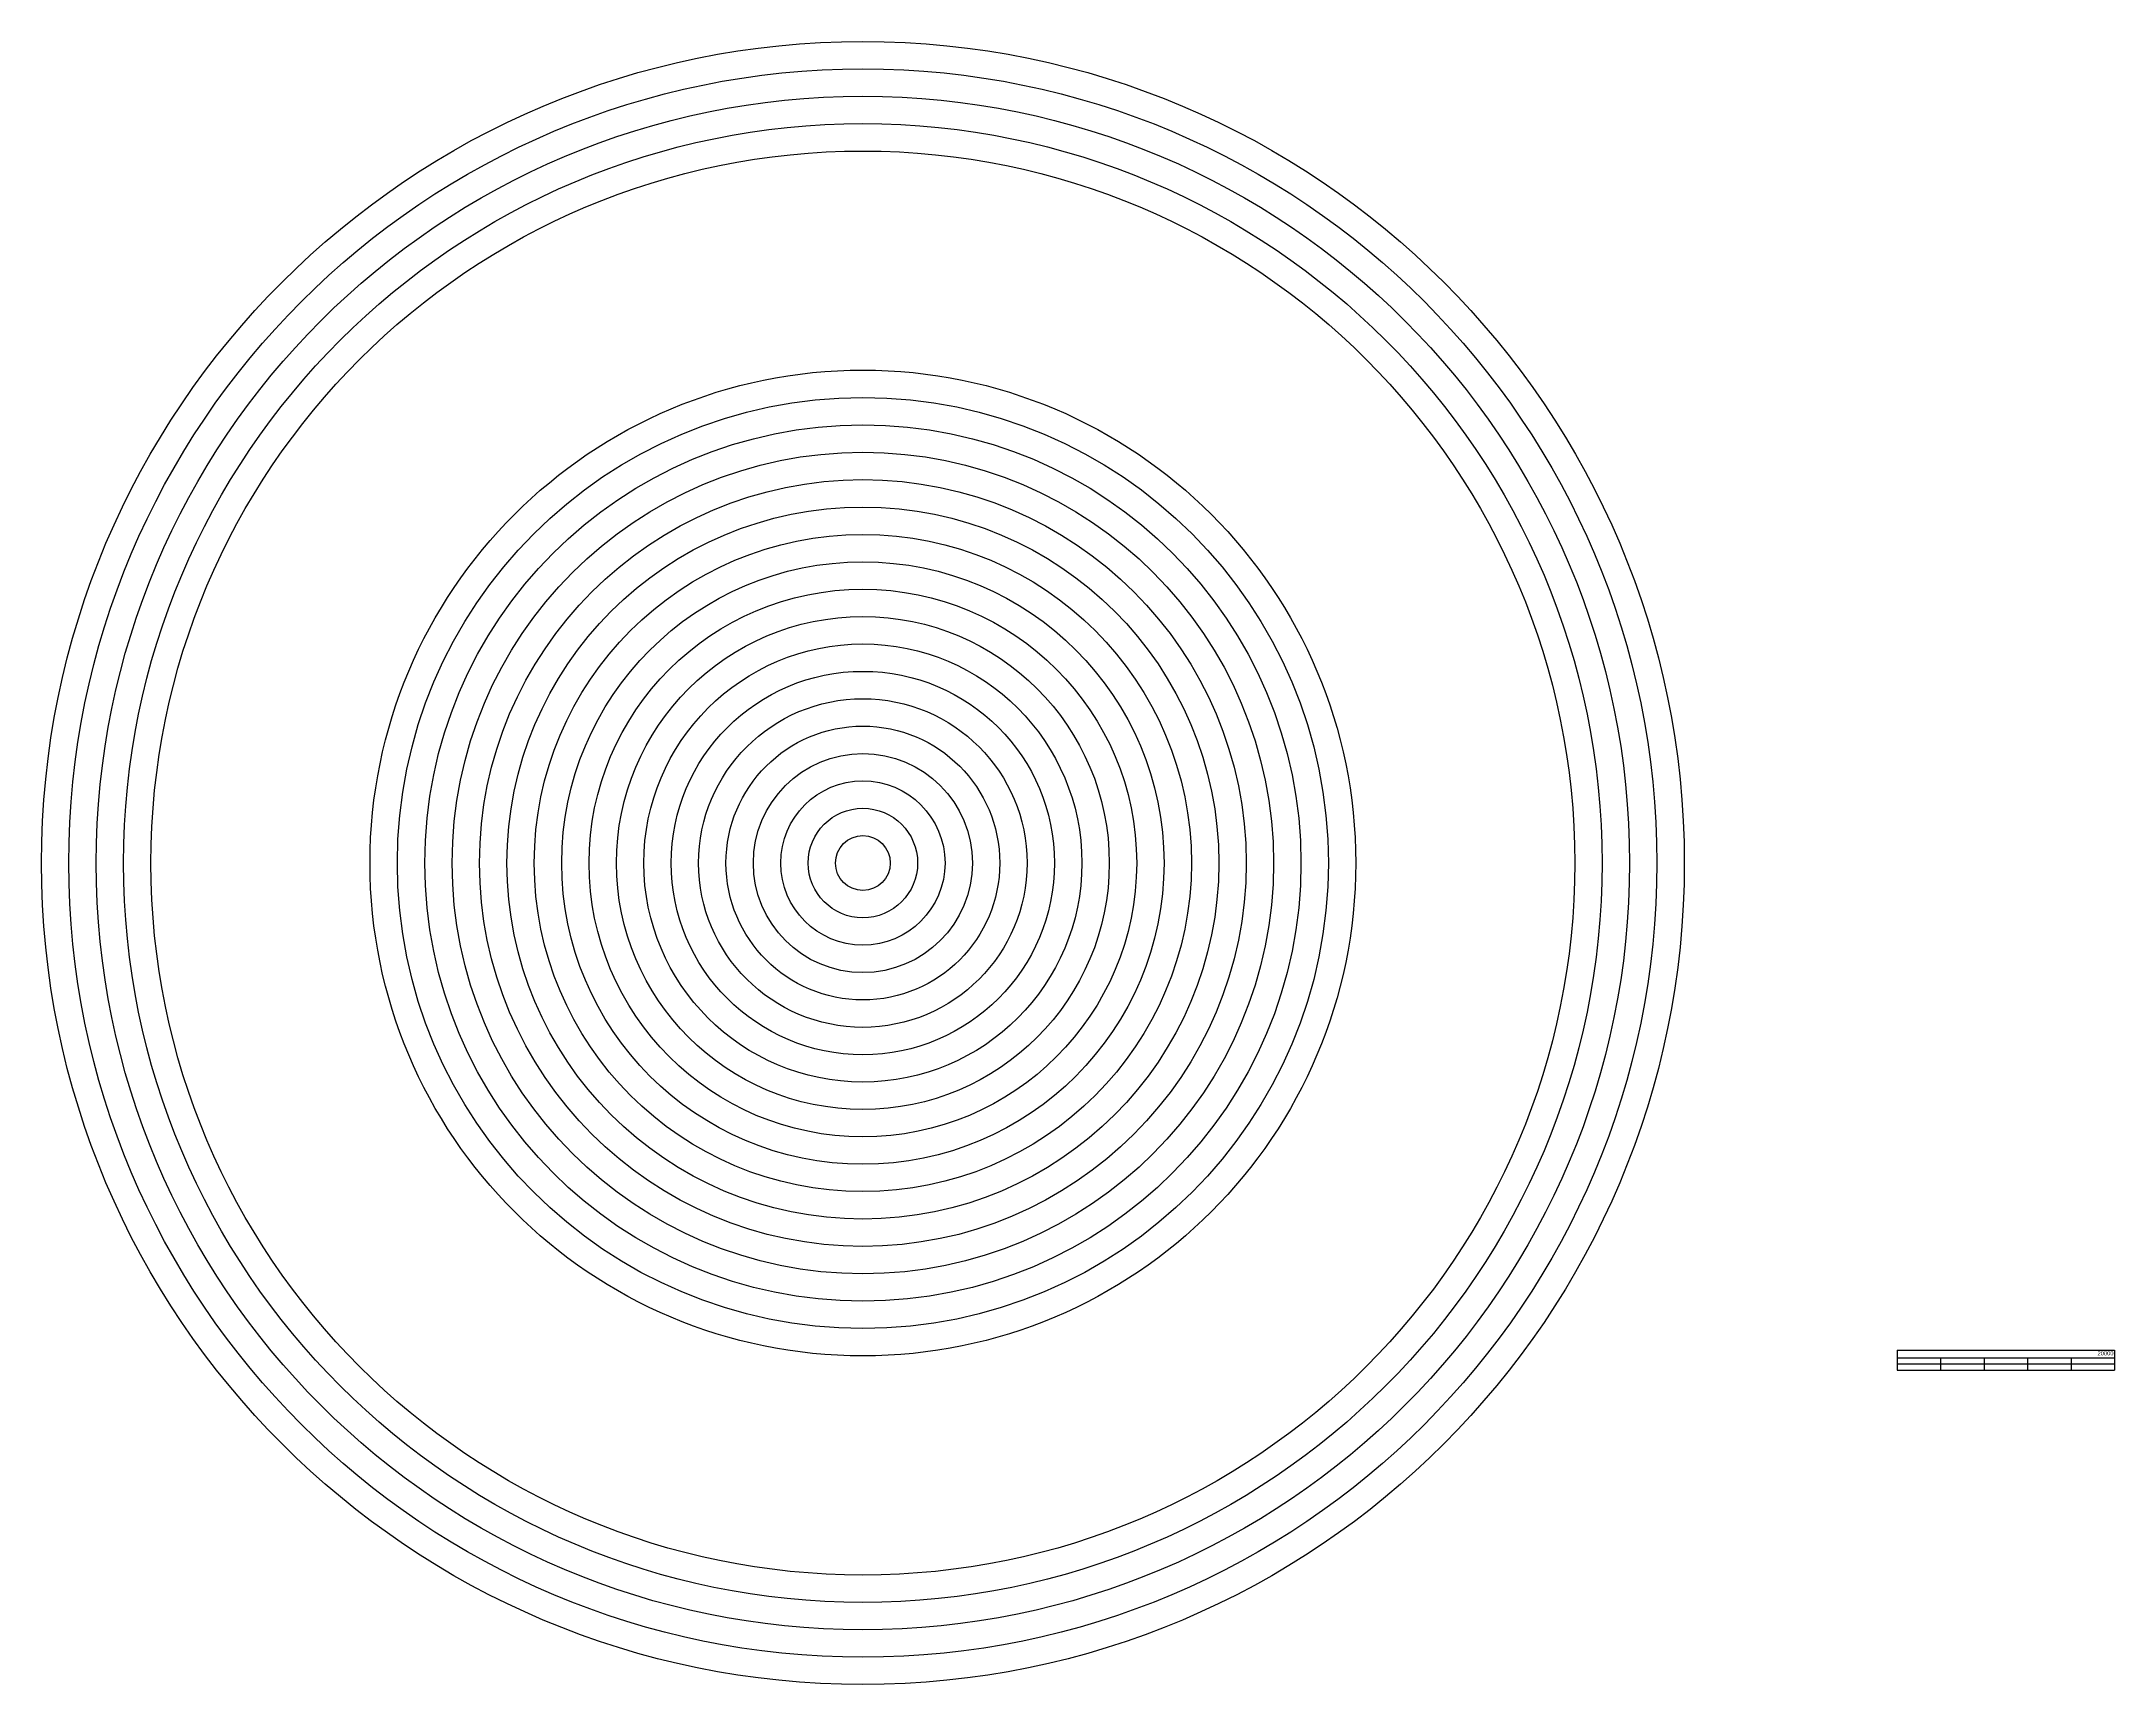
# Model space of a CAD drawing. Header units: millimetres. Extents: x 2151 to 5179, y 491 to 2891.
import ezdxf

# ---------------------------------------------------------------- set-up
doc = ezdxf.new("R2010")
doc.units = ezdxf.units.MM
doc.styles.get("Standard").update_dxf_attribs({"font": 'arial.ttf'})

# ---------------------------------------------------------------- blocks, each defined once
blk = doc.blocks.new('*T2')
at = {"color": 0, "linetype": 'ByBlock', "lineweight": -2, "transparency": 16777216}
for p, q in [((0, 0), (317.5, 0)), ((0, 0), (0, -29)), ((317.5, 0), (317.5, -29)), ((0, -11), (317.5, -11)), ((0, -20), (317.5, -20)), ((0, -29), (317.5, -29)), ((63.5, -11), (63.5, -29)), ((127, -11), (127, -29)), ((190.5, -11), (190.5, -29)), ((254, -11), (254, -29))]:
    blk.add_line(p, q, dxfattribs=at)
at = {"color": 0, "transparency": 16777216, "insert": (316, -1.5), "char_height": 6, "width": 314.5, "attachment_point": 3}
blk.add_mtext('20000', dxfattribs=at)

msp = doc.modelspace()

# ---------------------------------------------------------------- linework, layer by layer
for radius in [1200, 1160, 1120, 1080, 1040, 720, 680, 640, 600, 560, 520, 480, 440, 400, 360, 320, 280, 240, 200, 160, 120, 80, 40]:
    msp.add_circle((3350.6, 1691.2), radius)

# ---------------------------------------------------------------- block references
msp.add_blockref('*T2', (4861.6, 979.6))

doc.saveas('drawing.dxf')
